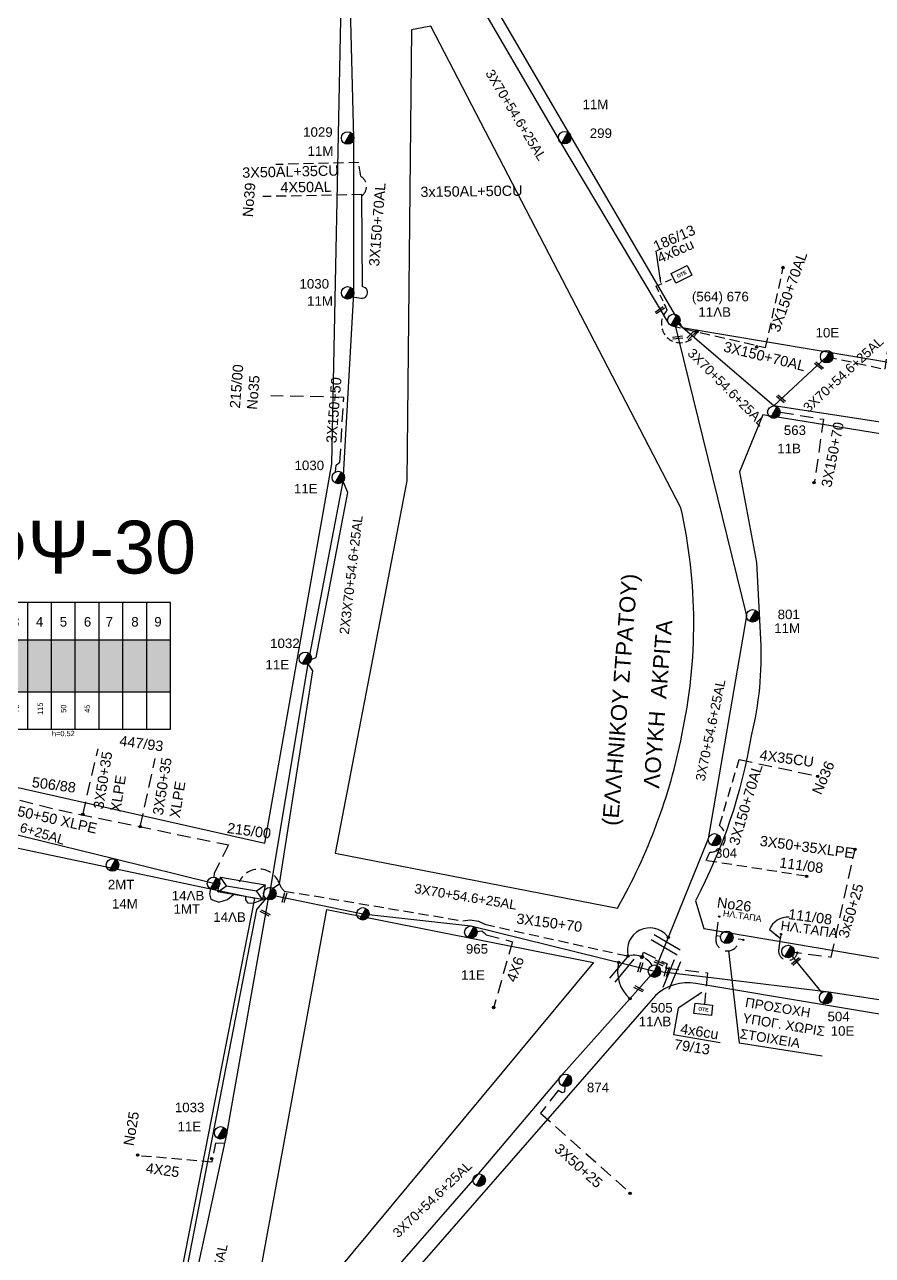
# Model space of a CAD drawing. Header units: millimetres. Extents: x 72 to 3039, y -786 to 786.
# Drawn here: x 1592.4 to 1752.7, y -246.9 to -14.2 of the extents above; entities that cross this region are included whole.
import ezdxf
from ezdxf.enums import TextEntityAlignment as Align

# ---------------------------------------------------------------- set-up
doc = ezdxf.new("R2010")
doc.units = ezdxf.units.MM
doc.linetypes.add('DASHED', pattern=[19.05, 12.7, -6.35])
for name, color, linetype in [('Pillar OTE', 7, 'Continuous'), ('Άγνωστα', 7, 'Continuous'), ('Ασφαλειοκιβώτια Χ.Τ 9 αναχωρήσεων', 7, 'Continuous'), ('Γέφυρες Εναέριου Δικτύου', 7, 'Continuous'), ('Επιγραφές - Σχήματα', 7, 'Continuous'), ('Καλώδια ΧΤ   3x150+50AL', 7, 'DASHED'), ('Καλώδια ΧΤ   3x150+50AL XLPE', 7, 'DASHED'), ('Καλώδια ΧΤ   3x150+70 XLPE', 7, 'DASHED'), ('Καλώδια ΧΤ   3x150+70AL', 7, 'DASHED'), ('Καλώδια ΧΤ   3x150AL+50CU', 7, 'DASHED'), ('Μηχανική τομή', 7, 'Continuous'), ('Στύλος ΦΜ', 7, 'Continuous'), ('Στύλος ΦΜ @ 1', 7, 'Continuous'), ('Συνδέσεις', 7, 'Continuous'), ('Συνεστραμμένα ΧΤ   3x70+54.6+25 AL', 7, 'SYN_LINE'), ('Συνεστραμμένα ΧΤ   4x120+25 AL', 7, 'SYN_LINE'), ('Τομή', 7, 'Continuous'), ('Υποσταθμός πόλεως', 7, 'Continuous'), ('Υπόβαθρο ΔΕΗ', 7, 'Continuous'), ('Υπόγεια καλώδια Παροχών ΧΤ   4x25', 7, 'DASHED'), ('Υπόγεια καλώδια Παροχών ΧΤ   4x50AL', 7, 'DASHED'), ('Υπόγεια καλώδια Παροχών ΧΤ   4x6', 7, 'DASHED')]:
    doc.layers.add(name, color=color, linetype=linetype)
doc.styles.get("Standard").update_dxf_attribs({"font": 'arial.ttf'})
doc.linetypes.add('SYN_LINE', pattern='A,0.5,-0.0001,["/\\/\\/\\/",Standard,S=0.1,R=0,X=0,Y=-0.05],-0.25', length=0.7501)
doc.dimstyles.new('ISO-25', dxfattribs={"dimtxt": 2.5, "dimasz": 2.5, "dimexe": 1.25, "dimexo": 0.625, "dimtad": 1, "dimtxsty": 'Standard', "dimcen": 2.5, "dimadec": 0, "dimazin": 0, "dimtfac": 1, "dimtmove": 0, "dimatfit": 3, "dimfxl": 1, "dimarcsym": 0})

# ---------------------------------------------------------------- blocks, each defined once
blk = doc.blocks.new('ΥΠΑΡΧΩΝ ΤΣΙΜΕΝΤΕΝΙΟΣ ΣΤΥΛΟΣ')
at = {"layer": 'Στύλος ΦΜ'}
blk.add_hatch(color=7, dxfattribs=at).paths.add_polyline_path([(-1.29, -2.28, 0.574793), (2.62, 0, 0.268822), (1.3, 2.27)])
at = {"layer": 'Στύλος ΦΜ', "color": 7}
blk.add_line((-1.29, -2.28), (1.3, 2.27), dxfattribs=at)
blk.add_circle((0, 0), 2.62, dxfattribs=at)
at = {"layer": 'Στύλος ΦΜ', "flags": 4}
for tag, p in [('ΑΡΙΘΜΟΣ', (-4.68, 8.05)), ('ΤΥΠΟΣ', (-4.91, 3.03))]:
    blk.add_attdef(tag, p, '', height=4, dxfattribs=at)
blk = doc.blocks.new('ΤΟΜΗ')
at = {"layer": 'Τομή', "ltscale": 40}
for p, q in [((-5.68, 0), (5.68, 0)), ((5.68, -2.33), (-5.68, -2.33))]:
    blk.add_line(p, q, dxfattribs=at)
blk = doc.blocks.new('ΑΣΦΑΛΕΙΟΚΙΒΩΤΙΟ ΥΠΟΣΤΑΘΜΟΥ 9A ΑΝΑΧΩΡΗΣΕΩΝ')
at = {"layer": 'Ασφαλειοκιβώτια Χ.Τ 9 αναχωρήσεων', "ltscale": 40}
for p, q in [((0, 0), (0, 23.91)), ((4.5, 0), (4.5, 23.91)), ((9, 0), (9, 23.91)), ((13.5, 0), (13.5, 23.91)), ((18, 0), (18, 23.91)), ((22.5, 0), (22.5, 23.91)), ((27, 0), (27, 23.91)), ((31.5, 0), (31.5, 23.91)), ((36, 0), (36, 23.91)), ((0, 16.87), (40.5, 16.87)), ((0, 7.04), (40.5, 7.04))]:
    blk.add_line(p, q, dxfattribs=at)
at = {"layer": 'Ασφαλειοκιβώτια Χ.Τ 9 αναχωρήσεων'}
blk.add_lwpolyline([(40.5, 0), (40.5, 23.91), (0, 23.91), (0, 0)], close=True, dxfattribs=at)
for s, p in [('1', (1.71, 19.38)), ('2', (5.99, 19.38)), ('3', (10.53, 19.38)), ('4', (15.04, 19.38)), ('5', (19.55, 19.38)), ('6', (24.11, 19.38)), ('7', (28.24, 19.38)), ('8', (33.08, 19.38)), ('9', (37.43, 19.38))]:
    blk.add_text(s, height=1.8, dxfattribs=at).set_placement(p)
at = {"layer": 'Ασφαλειοκιβώτια Χ.Τ 9 αναχωρήσεων', "ltscale": 40}
for tag, height, rotation, p in [('ΟΝΟΜΑ', 2.5, 0.6514, (19.14, 25.35)), ('ΚΕΙΜΕΝΟ 1', 1, 90, (2.42, 3.84)), ('ΚΕΙΜΕΝΟ 2', 1, 90, (6.78, 3.84)), ('ΚΕΙΜΕΝΟ 3', 1, 90, (11.38, 3.84)), ('ΚΕΙΜΕΝΟ 4', 1, 90, (15.86, 3.84)), ('ΚΕΙΜΕΝΟ 5', 1, 90, (20.28, 3.84)), ('ΚΕΙΜΕΝΟ 6', 1, 90, (24.74, 3.84)), ('ΚΕΙΜΕΝΟ 7', 1, 90, (29.28, 3.84)), ('ΚΕΙΜΕΝΟ 8', 1, 90, (33.65, 3.84)), ('ΚΕΙΜΕΝΟ 9', 1, 90, (38.21, 3.84)), ('ΣΧ', 1, 0.6514, (20.24, -0.85))]:
    blk.add_attdef(tag, text='', height=height, rotation=rotation, dxfattribs=at).set_placement(p, align=Align.MIDDLE_CENTER)
blk = doc.blocks.new('ΥΠΟΣΤΑΘΜΟΣ ΠΟΛΕΩΣ')
at = {"layer": 'Υποσταθμός πόλεως', "linetype": 'Continuous', "ltscale": 40}
blk.add_lwpolyline([(-8.57, 2.82), (8.57, 2.82), (8.57, -2.82), (-8.57, -2.82)], close=True, dxfattribs=at)
for points in [[(-5.75, 0), (-8.57, 2.82)], [(5.75, 0), (8.57, 2.82)], [(-8.57, -2.82), (-5.75, 0)], [(-5.75, 0), (5.75, 0)], [(8.57, -2.82), (5.75, 0)]]:
    blk.add_lwpolyline(points, dxfattribs=at)
at = {"layer": 'Υποσταθμός πόλεως', "linetype": 'SYN_LINE', "ltscale": 40, "flags": 1}
for tag, p in [('ΜΕΤΑΣΧΗΜΑΤΙΣΜΟΣ', (10.6, 2.39)), ('ΙΣΧΥΣ', (10.58, -0.41)), ('ΑΡΙΘΜΟΣ', (10.7, -3.13))]:
    blk.add_attdef(tag, p, '', height=1.8, dxfattribs=at)
blk = doc.blocks.new('_ΣΥΝΔΕΣΗ')
at = {"layer": 'Συνδέσεις', "linetype": 'SYN_LINE', "ltscale": 40}
blk.add_hatch(color=256, dxfattribs=at).paths.add_polyline_path([(0.5, -0.01, 1), (-0.5, -0.01, 1)])
at = {"layer": 'Συνδέσεις'}
blk.add_circle((0, -0.01), 0.5, dxfattribs=at)
blk = doc.blocks.new('ΜΗΧΑΝΙΚΗ ΤΟΜΗ')
at = {"layer": 'Μηχανική τομή', "ltscale": 40}
for p, q in [((-1.89, 0.78), (1.89, 0.78)), ((1.89, 0), (-1.89, 0))]:
    blk.add_line(p, q, dxfattribs=at)
blk = doc.blocks.new('TSONTA XT1')
at = {"ltscale": 40}
h = blk.add_hatch(color=256, dxfattribs=at)
h.dxf.hatch_style = 1
h.paths.add_polyline_path([(595.96, 2487.66), (597.07, 2488.77), (595.96, 2489.87), (594.85, 2488.77)])
blk.add_lwpolyline([(594.85, 2488.77), (595.96, 2489.87), (597.07, 2488.77), (595.96, 2487.66)], close=True, dxfattribs=at)
blk = doc.blocks.new('PILLAR ΟΤΕ')
at = {"layer": 'Pillar OTE', "ltscale": 40}
blk.add_lwpolyline([(-3.31, 2.02), (3.39, 2.02), (3.39, -1.99), (-3.31, -1.99)], close=True, dxfattribs=at)
at = {"layer": 'Pillar OTE', "insert": (-1.81, 0.71), "char_height": 1.3575, "width": 109.961, "attachment_point": 1}
blk.add_mtext('{\\fArial|b1|i0|c161|p34;OTE}', dxfattribs=at)

msp = doc.modelspace()

# ---------------------------------------------------------------- hatches: boundary and pattern name
at = {"layer": 'Ασφαλειοκιβώτια Χ.Τ 9 αναχωρήσεων'}
for color, points in [(2, [(1592.95, -130.53), (1588.45, -130.53), (1588.45, -140.36), (1592.95, -140.36)]), (1, [(1597.45, -130.53), (1592.95, -130.53), (1592.95, -140.36), (1597.45, -140.36)]), (27, [(1597.45, -140.36), (1601.95, -140.36), (1601.95, -130.53), (1597.45, -130.53)]), (5, [(1606.45, -130.53), (1601.95, -130.53), (1601.95, -140.36), (1606.45, -140.36)]), (173, [(1606.45, -140.36), (1610.95, -140.36), (1610.95, -130.53), (1606.45, -130.53)]), (85, [(1610.95, -140.36), (1615.45, -140.36), (1615.45, -130.53), (1610.95, -130.53)]), (173, [(1619.95, -130.53), (1615.45, -130.53), (1615.45, -140.36), (1619.95, -140.36)])]:
    msp.add_hatch(color=color, dxfattribs=at).paths.add_polyline_path(points)

# ---------------------------------------------------------------- linework, layer by layer
at = {"color": 27, "linetype": 'SYN_LINE', "ltscale": 13}
msp.add_lwpolyline([(1736.73, -189.47), (1743.1, -197.27)], dxfattribs=at)
at = {"layer": 'Άγνωστα', "color": 5, "linetype": 'DASHED', "ltscale": 0.2}
for points in [[(1603.34, -163.62), (1606.25, -151.14)], [(1614.23, -165.87), (1617.07, -152.97)], [(1694.53, -215), (1694.45, -215.99), (1694, -216.21), (1693.25, -215.76), (1689.94, -220), (1706.87, -235.15)]]:
    msp.add_lwpolyline(points, dxfattribs=at)
at = {"layer": 'Άγνωστα', "color": 30, "linetype": 'DASHED', "ltscale": 0.2}
msp.add_lwpolyline([(1727.48, -153.16), (1742.35, -156.31)], dxfattribs=at)
at = {"layer": 'Άγνωστα', "color": 27, "linetype": 'DASHED', "ltscale": 0.2}
msp.add_lwpolyline([(1736.73, -189.47), (1736.73, -189.47), (1744.9, -190.51), (1749.4, -170.11)], dxfattribs=at)
at = {"layer": 'Άγνωστα', "color": 1, "ltscale": 20}
msp.add_lwpolyline([(1627.51, -177.6), (1627.31, -178.55), (1627.58, -179.56), (1629.09, -180.1), (1630.72, -179.6), (1631.88, -178.69)], dxfattribs=at)
at = {"layer": 'Άγνωστα', "color": 2, "ltscale": 20}
msp.add_lwpolyline([(1638, -179.44), (1635.51, -180.38), (1634.62, -180.32), (1634.19, -179.68), (1634.19, -179.1), (1634.19, -179.1)], dxfattribs=at)
at = {"layer": 'Άγνωστα', "ltscale": 20}
msp.add_lwpolyline([(1725.45, -189.34), (1727.5, -206.73), (1743.17, -209.21)], dxfattribs=at)
at = {"layer": 'Γέφυρες Εναέριου Δικτύου'}
msp.add_arc((1710.58, -189.25), 4.25, 38.385, 194.5454, dxfattribs=at)
at = {"layer": 'Γέφυρες Εναέριου Δικτύου', "ltscale": 20}
msp.add_arc((1711.46, -193.18), 6.97, 166.1544, 228.2574, dxfattribs=at)
at = {"layer": 'Επιγραφές - Σχήματα', "ltscale": 40}
msp.add_lwpolyline([(1715.93, -200.2), (1715.08, -205.16), (1723.87, -206.67)], dxfattribs=at)
msp.add_arc((1736.57, -186.49), 3.52, 83.6808, 161.734, dxfattribs=at)
at = {"layer": 'Καλώδια ΧΤ   3x150+50AL', "color": 27, "ltscale": 0.2}
msp.add_lwpolyline([(1651.17, -98.78), (1651.25, -97.49), (1652, -96.93), (1652.71, -84.68), (1638.91, -84.39)], dxfattribs=at)
at = {"layer": 'Καλώδια ΧΤ   3x150+50AL XLPE', "color": 5, "ltscale": 0.2}
msp.add_lwpolyline([(1539.08, -149.1), (1541.43, -147.64), (1543.41, -148.84), (1598.84, -162.7), (1630.91, -169.31), (1628.2, -174.66), (1628.16, -175.4)], dxfattribs=at)
at = {"layer": 'Καλώδια ΧΤ   3x150+70 XLPE', "color": 30, "ltscale": 0.2}
msp.add_lwpolyline([(1735.23, -87.48), (1743.45, -88.83), (1741.64, -101.03)], dxfattribs=at)
at = {"layer": 'Καλώδια ΧΤ   3x150+70 XLPE', "color": 30, "ltscale": 0.15}
for points in [[(1641.47, -178.02, -0.134978), (1640.58, -176.69, 0.680199), (1632.95, -176.28)], [(1711.03, -192.09, 0.334673), (1706.47, -190.32)]]:
    msp.add_lwpolyline(points, format="xyb", dxfattribs=at)
msp.add_lwpolyline([(1641.47, -178.02), (1675.2, -183.66), (1676.63, -183.48), (1678.18, -183.7), (1679.38, -184.31), (1706.47, -190.32)], dxfattribs=at)
at = {"layer": 'Καλώδια ΧΤ   3x150+70AL', "color": 30, "ltscale": 0.15}
msp.add_lwpolyline([(1714.54, -71.12), (1732.49, -75.27), (1735.89, -59.88)], dxfattribs=at)
msp.add_lwpolyline([(1740.23, -175.23), (1721.24, -172.26), (1721.93, -170.66, 0.737913), (1723.76, -165.66), (1727.48, -153.16)], format="xyb", dxfattribs=at)
at = {"layer": 'Καλώδια ΧΤ   3x150AL+50CU', "color": 173, "ltscale": 0.15}
msp.add_lwpolyline([(1656.12, -46.58, 0.531804), (1655.92, -42.89), (1655.55, -40.29), (1639.87, -40.66)], format="xyb", dxfattribs=at)
at = {"layer": 'Καλώδια ΧΤ   3x150AL+50CU', "color": 30, "ltscale": 0.15}
msp.add_lwpolyline([(1744.04, -76.99), (1755.08, -79.37), (1757.53, -62.58)], dxfattribs=at)
at = {"layer": 'Συνεστραμμένα ΧΤ   3x70+54.6+25 AL', "color": 6, "ltscale": 20}
msp.add_lwpolyline([(1687.93, 22.44, 0.979723), (1683.43, 20.59), (1670.22, 3.8), (1693.48, -36.18), (1714.11, -70.7)], format="xyb", dxfattribs=at)
at = {"layer": 'Συνεστραμμένα ΧΤ   3x70+54.6+25 AL', "color": 173, "ltscale": 20}
for points in [[(1646.58, -134.25), (1647.47, -133.87), (1653.48, -102.7), (1652.58, -100.6), (1654.63, -65), (1654.63, -35.64), (1653.83, -6.06)], [(1639.32, -177.5), (1640.58, -176.69), (1646.89, -136.41), (1645.96, -135.07)]]:
    msp.add_lwpolyline(points, dxfattribs=at)
at = {"layer": 'Συνεστραμμένα ΧΤ   3x70+54.6+25 AL', "color": 173, "ltscale": 15}
msp.add_lwpolyline([(1654.36, -65.68), (1655.99, -65.93, 1.033806), (1656.25, -63.78), (1656.12, -46.35)], format="xyb", dxfattribs=at)
at = {"layer": 'Συνεστραμμένα ΧΤ   3x70+54.6+25 AL', "color": 30, "ltscale": 20}
for points in [[(1715.12, -70.09), (1728.85, -126), (1721.65, -168.13), (1711.47, -193.18)], [(1734.05, -86.3), (1715.12, -70.09)], [(1763.21, -90.74), (1734.05, -86.3)]]:
    msp.add_lwpolyline(points, dxfattribs=at)
at = {"layer": 'Συνεστραμμένα ΧΤ   3x70+54.6+25 AL', "color": 30, "ltscale": 15}
msp.add_lwpolyline([(1734.05, -86.3), (1744.04, -76.99)], dxfattribs=at)
at = {"layer": 'Συνεστραμμένα ΧΤ   3x70+54.6+25 AL', "color": 27, "ltscale": 20}
for points in [[(1638.73, -178.52), (1645.96, -135.07), (1652.58, -100.6)], [(1722.68, -194.53), (1711.46, -193.18)], [(1895.12, -224.01), (1868.86, -218.1), (1852.02, -215.99), (1836.46, -212.81), (1818.05, -209.04), (1803.84, -206.52), (1774.1, -201.68), (1744.43, -197.16), (1722.68, -194.53)]]:
    msp.add_lwpolyline(points, dxfattribs=at)
at = {"layer": 'Συνεστραμμένα ΧΤ   3x70+54.6+25 AL', "color": 1, "ltscale": 20}
msp.add_lwpolyline([(1628.09, -176.58), (1609.26, -171.94), (1576.28, -163.89), (1538.02, -149.62), (1533.56, -179.88), (1531.69, -191.52)], dxfattribs=at)
at = {"layer": 'Συνεστραμμένα ΧΤ   3x70+54.6+25 AL', "color": 85, "ltscale": 20}
msp.add_lwpolyline([(1613.36, -304.76), (1615.24, -297.06), (1621.16, -267.61), (1630.58, -223.99), (1638.61, -178.67)], dxfattribs=at)
at = {"layer": 'Συνεστραμμένα ΧΤ   3x70+54.6+25 AL', "color": 5, "ltscale": 20}
for points in [[(1638.61, -178.67), (1656.33, -182.34), (1676.75, -184.62), (1711.47, -193.18)], [(1711.47, -193.18), (1693.73, -213.05), (1677.14, -232.68), (1649.81, -263.93), (1637.88, -289.78)]]:
    msp.add_lwpolyline(points, dxfattribs=at)
at = {"layer": 'Συνεστραμμένα ΧΤ   4x120+25 AL', "color": 2, "ltscale": 20}
msp.add_lwpolyline([(1637.98, -179.42), (1636.23, -181.49), (1612.14, -305.39)], dxfattribs=at)
at = {"layer": 'Υπόβαθρο ΔΕΗ'}
for points in [[(1637.78, -168.95), (1650.47, -97.24), (1652.31, -6.95), (1632.58, 95.42, 0.360104), (1610.95, 113.24), (1547.46, 123.31, 0.530419), (1540.24, 115.61), (1563.51, 5.27), (1543.39, -142.21, 0.353787), (1547.22, -148.55), (1637.78, -168.95)], [(1779.34, -4.96), (1675.04, 11.26, 0.62115), (1671.43, 6.12), (1716.71, -71.48), (1890.1, -100.61), (1891.35, -98.22), (1779.34, -4.96)], [(1651.11, -170.87), (1704.46, -181.25, 0.081197), (1716.64, -148.58, 0.10863), (1716.48, -105.56), (1669.19, -14.5), (1665.5, -15.17), (1664.61, -100.45), (1651.11, -170.87)], [(1913.37, -117.29), (1731.97, -88), (1727.54, -98.77), (1730.77, -115.88), (1731.51, -130.43, -0.0729), (1729.77, -148.67, -0.080027), (1719.22, -179.85), (1720.78, -185.12), (1895.15, -214.63), (1913.37, -117.29)], [(1612.17, -300.32), (1635.88, -179.42), (1553.28, -161.97, 0.446838), (1539.54, -169.22), (1518.14, -300.19)], [(1634.99, -260.68), (1649.49, -181.49), (1699.94, -191.55), (1640.51, -263.1, -0.752572), (1634.99, -260.68, -10.640884)], [(1877.26, -299.31), (1892.44, -224.42), (1719.27, -195.5, 0.230161), (1711.67, -197.75), (1650.58, -267.71, 0.470476), (1652.36, -278.63), (1760.66, -299.66)]]:
    msp.add_lwpolyline(points, format="xyb", dxfattribs=at)
for points in [[(1913.39, -91.84), (1910.67, -87.13), (1901.72, -78.39), (1890.07, -61.02), (1871.96, -46.98), (1848.42, -26.03), (1819.68, 5.53), (1810.61, 13.68), (1802.29, 30.22), (1769.72, 65.89), (1761.47, 76.97), (1756.27, 88.1), (1746.69, 99.13), (1739.6, 112.79), (1714.41, 144), (1681.91, 181.48), (1642.93, 212.01), (1639.44, 221.59), (1626.4, 231.1), (1605.9, 244.83), (1595.89, 264.84), (1588.6, 285.36), (1584.02, 299.5), (1569.42, 311.36), (1557.84, 337.31), (1550.14, 350.46), (1546.77, 375.41)], [(1919.55, -81.8), (1917, -79.66), (1915.11, -70.97), (1906.19, -67.42), (1890, -46.9), (1866.66, -27.71), (1848.08, -9.69), (1840.66, 3.49), (1828.74, 10.75), (1824.18, 17.97), (1819.27, 34.38), (1809.32, 44.49), (1810.59, 42.11), (1807.71, 40.95), (1803.83, 42.44), (1793.86, 55.73), (1776.39, 74.37), (1769.57, 87.77), (1755.2, 103.48), (1749.49, 114.83), (1748.49, 115.31), (1747.46, 114.35), (1744.52, 115.99), (1732.2, 137.7), (1731.62, 137.68), (1731.13, 136.13), (1720.56, 147.22), (1716.84, 152.55), (1713.49, 160.39), (1705.21, 170.66), (1697.69, 179.47), (1672.22, 204.18), (1662.12, 208.28), (1638.84, 233.9), (1628.31, 253.61), (1618.8, 257.87), (1610.3, 266.09), (1607.03, 282.53), (1603.46, 297.89), (1594.15, 309.71), (1586.24, 325.43), (1572.1, 341.31), (1562.61, 357.02), (1557.58, 373.62)]]:
    msp.add_spline(points, degree=3, dxfattribs=at)
at = {"layer": 'Υπόγεια καλώδια Παροχών ΧΤ   4x25', "ltscale": 0.15}
msp.add_lwpolyline([(1630.2, -225.76), (1628.48, -225.71), (1627.76, -229.26), (1613.61, -228.06)], dxfattribs=at)
at = {"layer": 'Υπόγεια καλώδια Παροχών ΧΤ   4x50AL', "color": 173, "ltscale": 0.15}
msp.add_lwpolyline([(1656.12, -46.35), (1637.43, -46.72)], dxfattribs=at)
at = {"layer": 'Υπόγεια καλώδια Παροχών ΧΤ   4x6', "color": 30, "linetype": 'DASHED', "ltscale": 0.1}
msp.add_lwpolyline([(1719.39, -72.61, -1.15043), (1713.88, -68.22), (1711.8, -63.68), (1714.98, -62.19)], format="xyb", dxfattribs=at)
at = {"layer": 'Υπόγεια καλώδια Παροχών ΧΤ   4x6', "ltscale": 0.2}
for points in [[(1723.17, -186.42), (1723.68, -182.99)], [(1723.17, -186.42), (1723.99, -186.57)], [(1727.44, -187.09), (1728.21, -187.18)], [(1735.05, -188.69), (1735.43, -186.29)]]:
    msp.add_lwpolyline(points, dxfattribs=at)
at = {"layer": 'Υπόγεια καλώδια Παροχών ΧΤ   4x6', "color": 5, "ltscale": 0.2}
msp.add_lwpolyline([(1677.92, -185.67), (1678.8, -185.55), (1679.24, -185.95), (1679.67, -186.29), (1684.6, -187.6), (1681.02, -200.18)], dxfattribs=at)
at = {"layer": 'Υπόγεια καλώδια Παροχών ΧΤ   4x6', "color": 30, "ltscale": 0.2}
msp.add_lwpolyline([(1709.22, -190.16), (1709.42, -189.59), (1713.85, -191.81), (1713.55, -192.58), (1721.5, -193.5), (1720.92, -199.43)], dxfattribs=at)
at = {"layer": 'Υπόγεια καλώδια Παροχών ΧΤ   4x6', "ltscale": 0.2}
for centre, radius, start, end in [((1725.24, -187.15), 2.2, 160.5903, 1.6141), ((1736.74, -189.34), 1.8, 158.9794, 344.9174)]:
    msp.add_arc(centre, radius, start, end, dxfattribs=at)

# ---------------------------------------------------------------- block references
at = {"layer": 'Pillar OTE'}
for p, xscale, yscale, zscale, rotation in [((1716.57, -61.44), 0.5, 0.5, 0.5, 26.65218650572358), ((1720.66, -200.4), 0.4999999999999999, 0.4999999999999999, 0.4999999999999999, 353.3254847950456)]:
    msp.add_blockref('PILLAR ΟΤΕ', p, dxfattribs=dict(at, xscale=xscale, yscale=yscale, zscale=zscale, rotation=rotation))
at = {"layer": 'Ασφαλειοκιβώτια Χ.Τ 9 αναχωρήσεων'}
ref = msp.add_blockref('ΑΣΦΑΛΕΙΟΚΙΒΩΤΙΟ ΥΠΟΣΤΑΘΜΟΥ 9A ΑΝΑΧΩΡΗΣΕΩΝ', (1579.45, -147.4), dxfattribs=at)
ref.add_attrib('ΚΕΙΜΕΝΟ 6', '45', dxfattribs={"ltscale": 40, "height": 1, "rotation": 90}).set_placement((1604.19, -143.55), align=Align.MIDDLE_CENTER)
ref.add_attrib('ΚΕΙΜΕΝΟ 5', '50', dxfattribs={"ltscale": 40, "height": 1, "rotation": 90}).set_placement((1599.73, -143.55), align=Align.MIDDLE_CENTER)
ref.add_attrib('ΚΕΙΜΕΝΟ 4', '115', dxfattribs={"ltscale": 40, "height": 1, "rotation": 90}).set_placement((1595.31, -143.55), align=Align.MIDDLE_CENTER)
ref.add_attrib('ΚΕΙΜΕΝΟ 3', '70', dxfattribs={"ltscale": 40, "height": 1, "rotation": 90}).set_placement((1590.82, -143.55), align=Align.MIDDLE_CENTER)
ref.add_attrib('ΚΕΙΜΕΝΟ 1', '312', dxfattribs={"ltscale": 40, "height": 1, "rotation": 90}).set_placement((1581.87, -143.55), align=Align.MIDDLE_CENTER)
ref.add_attrib('ΚΕΙΜΕΝΟ 2', '75', dxfattribs={"ltscale": 40, "height": 1, "rotation": 90}).set_placement((1586.22, -143.55), align=Align.MIDDLE_CENTER)
ref.add_attrib('ΣΧ', 'h=0.52', dxfattribs={"ltscale": 40, "height": 1, "rotation": 0.6514}).set_placement((1599.69, -148.25), align=Align.MIDDLE_CENTER)
at = {"layer": 'Μηχανική τομή'}
for p, xscale, yscale, zscale, rotation in [((1712.35, -68.04), 0.4999999999999735, 0.4999999999999735, 0.4999999999999735, 214.2983412460336), ((1715.84, -73.18), 0.500000000000002, 0.500000000000002, 0.500000000000002, 186.3936616430258), ((1718.26, -72.84), 0.5000000000000133, 0.5000000000000133, 0.5000000000000133, 224.9966509853473), ((1742.7, -78.55), 0.5000000000000011, 0.5000000000000011, 0.5000000000000011, 141.4115897481152), ((1735.52, -84.8), 0.5000000000000899, 0.5000000000000899, 0.5000000000000899, 141.4115897481233), ((1641.31, -179.21), 0.4999999999999117, 0.4999999999999117, 0.4999999999999117, 253.1564043400596), ((1637.75, -182.35), 0.4999999999999381, 0.4999999999999381, 0.4999999999999381, 332.3655258041669), ((1738.09, -191.17), 0.4999999999999265, 0.4999999999999265, 0.4999999999999265, 219.7845185291613), ((1708.62, -192.39), 0.4999999999999117, 0.4999999999999117, 0.4999999999999117, 253.1564043400596), ((1712.44, -191.45), 0.4999999999998423, 0.4999999999998423, 0.4999999999998423, 153.6284465539922), ((1713.59, -193.21), 0.4999999999999117, 0.4999999999999117, 0.4999999999999117, 253.1564043400596), ((1708.57, -196.33), 0.4999999999998423, 0.4999999999998423, 0.4999999999998423, 153.6284465539922)]:
    msp.add_blockref('ΜΗΧΑΝΙΚΗ ΤΟΜΗ', p, dxfattribs=dict(at, xscale=xscale, yscale=yscale, zscale=zscale, rotation=rotation))
at = {"layer": 'Στύλος ΦΜ @ 1', "ltscale": 40}
ref = msp.add_blockref('ΥΠΑΡΧΩΝ ΤΣΙΜΕΝΤΕΝΙΟΣ ΣΤΥΛΟΣ', (1694.5, -35.59), dxfattribs=dict(at, xscale=0.4499999999998181, yscale=0.4499999999998181, zscale=0.4499999999998181))
ref.add_attrib('ΤΥΠΟΣ', '11Μ', (1697.86, -30.2), dxfattribs={"layer": 'Στύλος ΦΜ', "height": 1.8, "flags": 4})
ref.add_attrib('ΑΡΙΘΜΟΣ', '299', (1699.23, -35.64), dxfattribs={"layer": 'Στύλος ΦΜ', "height": 1.8, "flags": 4})
ref = msp.add_blockref('ΥΠΑΡΧΩΝ ΤΣΙΜΕΝΤΕΝΙΟΣ ΣΤΥΛΟΣ', (1653.45, -35.64), dxfattribs=dict(at, xscale=0.4499999999998181, yscale=0.4499999999998181, zscale=0.4499999999998181))
ref.add_attrib('ΤΥΠΟΣ', '11Μ', (1645.86, -39.02), dxfattribs={"layer": 'Στύλος ΦΜ', "height": 1.8, "flags": 4})
ref.add_attrib('ΑΡΙΘΜΟΣ', '1029', (1645.03, -35.42), dxfattribs={"layer": 'Στύλος ΦΜ', "height": 1.8, "flags": 4})
ref = msp.add_blockref('ΥΠΑΡΧΩΝ ΤΣΙΜΕΝΤΕΝΙΟΣ ΣΤΥΛΟΣ', (1653.45, -64.93), dxfattribs=dict(at, xscale=0.4499999999998181, yscale=0.4499999999998181, zscale=0.4499999999998181))
ref.add_attrib('ΤΥΠΟΣ', '11Μ', (1645.79, -67.37), dxfattribs={"layer": 'Στύλος ΦΜ', "height": 1.8, "flags": 4})
ref.add_attrib('ΑΡΙΘΜΟΣ', '1030', (1644.34, -64.12), dxfattribs={"layer": 'Στύλος ΦΜ', "height": 1.8, "flags": 4})
ref = msp.add_blockref('ΥΠΑΡΧΩΝ ΤΣΙΜΕΝΤΕΝΙΟΣ ΣΤΥΛΟΣ', (1715.12, -70.09), dxfattribs=dict(at, xscale=0.4499999999998181, yscale=0.4499999999998181, zscale=0.4499999999998181))
ref.add_attrib('ΤΥΠΟΣ', '11ΛΒ', (1719.78, -69.45), dxfattribs={"layer": 'Στύλος ΦΜ', "height": 1.8, "flags": 4})
ref.add_attrib('ΑΡΙΘΜΟΣ', '(564) 676', (1718.55, -66.53), dxfattribs={"layer": 'Στύλος ΦΜ', "height": 1.8, "flags": 4})
ref = msp.add_blockref('ΥΠΑΡΧΩΝ ΤΣΙΜΕΝΤΕΝΙΟΣ ΣΤΥΛΟΣ', (1744.04, -76.99), dxfattribs=dict(at, xscale=0.4499999999998181, yscale=0.4499999999998181, zscale=0.4499999999998181))
ref.add_attrib('ΤΥΠΟΣ', '10Ε', (1741.93, -73.36), dxfattribs={"layer": 'Στύλος ΦΜ', "height": 1.8, "flags": 4})
ref = msp.add_blockref('ΥΠΑΡΧΩΝ ΤΣΙΜΕΝΤΕΝΙΟΣ ΣΤΥΛΟΣ', (1734.05, -87.48), dxfattribs=dict(at, xscale=0.4499999999998181, yscale=0.4499999999998181, zscale=0.4499999999998181))
ref.add_attrib('ΤΥΠΟΣ', '11Β', (1734.69, -95.25), dxfattribs={"layer": 'Στύλος ΦΜ', "height": 1.8, "flags": 4})
ref.add_attrib('ΑΡΙΘΜΟΣ', '563', (1735.93, -91.8), dxfattribs={"layer": 'Στύλος ΦΜ', "height": 1.8, "flags": 4})
ref = msp.add_blockref('ΥΠΑΡΧΩΝ ΤΣΙΜΕΝΤΕΝΙΟΣ ΣΤΥΛΟΣ', (1651.68, -99.84), dxfattribs=dict(at, xscale=0.4499999999998181, yscale=0.4499999999998181, zscale=0.4499999999998181))
ref.add_attrib('ΤΥΠΟΣ', '11Ε', (1643.29, -102.86), dxfattribs={"layer": 'Στύλος ΦΜ', "height": 1.8, "flags": 4})
ref.add_attrib('ΑΡΙΘΜΟΣ', '1030', (1643.4, -98.44), dxfattribs={"layer": 'Στύλος ΦΜ', "height": 1.8, "flags": 4})
ref = msp.add_blockref('ΥΠΑΡΧΩΝ ΤΣΙΜΕΝΤΕΝΙΟΣ ΣΤΥΛΟΣ', (1730.03, -126), dxfattribs=dict(at, xscale=0.4499999999998181, yscale=0.4499999999998181, zscale=0.4499999999998181))
ref.add_attrib('ΤΥΠΟΣ', '11Μ', (1734.11, -129.22), dxfattribs={"layer": 'Στύλος ΦΜ', "height": 1.8, "flags": 4})
ref.add_attrib('ΑΡΙΘΜΟΣ', '801', (1734.76, -126.62), dxfattribs={"layer": 'Στύλος ΦΜ', "height": 1.8, "flags": 4})
ref = msp.add_blockref('ΥΠΑΡΧΩΝ ΤΣΙΜΕΝΤΕΝΙΟΣ ΣΤΥΛΟΣ', (1645.43, -134.02), dxfattribs=dict(at, xscale=0.4499999999998181, yscale=0.4499999999998181, zscale=0.4499999999998181))
ref.add_attrib('ΤΥΠΟΣ', '11Ε', (1637.91, -136.13), dxfattribs={"layer": 'Στύλος ΦΜ', "height": 1.8, "flags": 4})
ref.add_attrib('ΑΡΙΘΜΟΣ', '1032', (1638.79, -132.09), dxfattribs={"layer": 'Στύλος ΦΜ', "height": 1.8, "flags": 4})
ref = msp.add_blockref('ΥΠΑΡΧΩΝ ΤΣΙΜΕΝΤΕΝΙΟΣ ΣΤΥΛΟΣ', (1722.82, -168.33), dxfattribs=dict(at, xscale=0.4499999999998181, yscale=0.4499999999998181, zscale=0.4499999999998181))
ref.add_attrib('ΑΡΙΘΜΟΣ', '304', (1722.91, -171.74), dxfattribs={"layer": 'Στύλος ΦΜ', "height": 1.8, "flags": 4})
ref = msp.add_blockref('ΥΠΑΡΧΩΝ ΤΣΙΜΕΝΤΕΝΙΟΣ ΣΤΥΛΟΣ', (1608.98, -173.09), dxfattribs=dict(at, xscale=0.4499999999998181, yscale=0.4499999999998181, zscale=0.4499999999998181))
ref.add_attrib('ΤΥΠΟΣ', '14Μ', (1608.87, -181.33), dxfattribs={"layer": 'Στύλος ΦΜ', "height": 1.8, "flags": 4})
ref.add_attrib('ΑΡΙΘΜΟΣ', '2ΜΤ', (1608.1, -177.7), dxfattribs={"layer": 'Στύλος ΦΜ', "height": 1.8, "flags": 4})
ref = msp.add_blockref('ΥΠΑΡΧΩΝ ΤΣΙΜΕΝΤΕΝΙΟΣ ΣΤΥΛΟΣ', (1628.09, -176.58), dxfattribs=dict(at, xscale=0.4499999999998181, yscale=0.4499999999998181, zscale=0.4499999999998181))
ref.add_attrib('ΤΥΠΟΣ', '14ΛΒ', (1620.19, -179.79), dxfattribs={"layer": 'Στύλος ΦΜ', "height": 1.8, "flags": 4})
ref.add_attrib('ΑΡΙΘΜΟΣ', '1ΜΤ', (1620.52, -182.33), dxfattribs={"layer": 'Στύλος ΦΜ', "height": 1.8, "flags": 4})
ref = msp.add_blockref('ΥΠΑΡΧΩΝ ΤΣΙΜΕΝΤΕΝΙΟΣ ΣΤΥΛΟΣ', (1638.73, -178.52), dxfattribs=dict(at, xscale=0.4499999999998181, yscale=0.4499999999998181, zscale=0.4499999999998181))
ref.add_attrib('ΤΥΠΟΣ', '14ΛΒ', (1628.04, -183.85), dxfattribs={"layer": 'Στύλος ΦΜ', "height": 1.8, "flags": 4})
at = {"layer": 'Στύλος ΦΜ @ 1', "ltscale": 40, "xscale": 0.4499999999998181, "yscale": 0.4499999999998181, "zscale": 0.4499999999998181}
for p in [(1656.33, -182.34), (1725.15, -186.78), (1736.73, -189.47), (1678.32, -232.68)]:
    msp.add_blockref('ΥΠΑΡΧΩΝ ΤΣΙΜΕΝΤΕΝΙΟΣ ΣΤΥΛΟΣ', p, dxfattribs=at)
at = {"layer": 'Στύλος ΦΜ @ 1', "ltscale": 40}
ref = msp.add_blockref('ΥΠΑΡΧΩΝ ΤΣΙΜΕΝΤΕΝΙΟΣ ΣΤΥΛΟΣ', (1676.75, -185.8), dxfattribs=dict(at, xscale=0.4499999999998181, yscale=0.4499999999998181, zscale=0.4499999999998181))
ref.add_attrib('ΤΥΠΟΣ', '11Ε', (1674.9, -194.8), dxfattribs={"layer": 'Στύλος ΦΜ', "height": 1.8, "flags": 4})
ref.add_attrib('ΑΡΙΘΜΟΣ', '965', (1675.81, -189.87), dxfattribs={"layer": 'Στύλος ΦΜ', "height": 1.8, "flags": 4})
ref = msp.add_blockref('ΥΠΑΡΧΩΝ ΤΣΙΜΕΝΤΕΝΙΟΣ ΣΤΥΛΟΣ', (1711.46, -193.18), dxfattribs=dict(at, xscale=0.4499999999998181, yscale=0.4499999999998181, zscale=0.4499999999998181))
ref.add_attrib('ΤΥΠΟΣ', '11ΛΒ', (1708.49, -203.59), dxfattribs={"layer": 'Στύλος ΦΜ', "height": 1.8, "flags": 4})
ref.add_attrib('ΑΡΙΘΜΟΣ', '505', (1710.72, -201), dxfattribs={"layer": 'Στύλος ΦΜ', "height": 1.8, "flags": 4})
ref = msp.add_blockref('ΥΠΑΡΧΩΝ ΤΣΙΜΕΝΤΕΝΙΟΣ ΣΤΥΛΟΣ', (1743.84, -198.18), dxfattribs=dict(at, xscale=0.4499999999998181, yscale=0.4499999999998181, zscale=0.4499999999998181))
ref.add_attrib('ΤΥΠΟΣ', '10Ε', (1744.79, -205.38), dxfattribs={"layer": 'Στύλος ΦΜ', "height": 1.8, "flags": 4})
ref.add_attrib('ΑΡΙΘΜΟΣ', '504', (1744.19, -202.65), dxfattribs={"layer": 'Στύλος ΦΜ', "height": 1.8, "flags": 4})
ref = msp.add_blockref('ΥΠΑΡΧΩΝ ΤΣΙΜΕΝΤΕΝΙΟΣ ΣΤΥΛΟΣ', (1694.61, -213.83), dxfattribs=dict(at, xscale=0.4499999999998181, yscale=0.4499999999998181, zscale=0.4499999999998181))
ref.add_attrib('ΑΡΙΘΜΟΣ', '874', (1698.69, -216.07), dxfattribs={"layer": 'Στύλος ΦΜ', "height": 1.8, "flags": 4})
ref = msp.add_blockref('ΥΠΑΡΧΩΝ ΤΣΙΜΕΝΤΕΝΙΟΣ ΣΤΥΛΟΣ', (1629.43, -223.75), dxfattribs=dict(at, xscale=0.4499999999998181, yscale=0.4499999999998181, zscale=0.4499999999998181))
ref.add_attrib('ΤΥΠΟΣ', '11Ε', (1621.28, -223.45), dxfattribs={"layer": 'Στύλος ΦΜ', "height": 1.8, "flags": 4})
ref.add_attrib('ΑΡΙΘΜΟΣ', '1033', (1620.77, -219.84), dxfattribs={"layer": 'Στύλος ΦΜ', "height": 1.8, "flags": 4})
at = {"layer": 'Συνδέσεις'}
for p, xscale, yscale, zscale in [((1735.75, -60.13), 0.4499999999998181, 0.4499999999998181, 0.4499999999998181), ((1730.8, -75.13), 0.4499999999998181, 0.4499999999998181, 0.4499999999998181), ((1741.61, -100.81), 0.4499999999998181, 0.4499999999998181, 0.4499999999998181), ((1742.35, -156.31), 0.4499999999998181, 0.4499999999998181, 0.4499999999998181), ((1603.37, -163.51), 0.4499999999998181, 0.4499999999998181, 0.4499999999998181), ((1614.23, -165.87), 0.4499999999998181, 0.4499999999998181, 0.4499999999998181), ((1749.4, -170.11), 0.4499999999998181, 0.4499999999998181, 0.4499999999998181), ((1740.23, -175.22), 0.4499999999998181, 0.4499999999998181, 0.4499999999998181), ((1723.73, -182.85), 0.25, 0.25, 0.25), ((1735.42, -186.15), 0.25, 0.25, 0.25), ((1714.07, -186.77), 0.4499999999998181, 0.4499999999998181, 0.4499999999998181), ((1728.29, -187.25), 0.25, 0.25, 0.25), ((1706.47, -190.32), 0.4499999999998181, 0.4499999999998181, 0.4499999999998181), ((1738.47, -189.67), 0.25, 0.25, 0.25), ((1704.7, -191.51), 0.4499999999998181, 0.4499999999998181, 0.4499999999998181), ((1681.06, -200.04), 0.4499999999998181, 0.4499999999998181, 0.4499999999998181), ((1706.83, -198.38), 0.4499999999998181, 0.4499999999998181, 0.4499999999998181), ((1613.74, -227.94), 0.4499999999998181, 0.4499999999998181, 0.4499999999998181), ((1627.72, -228.62), 0.4499999999998181, 0.4499999999998181, 0.4499999999998181), ((1706.87, -235.15), 0.4499999999998181, 0.4499999999998181, 0.4499999999998181)]:
    msp.add_blockref('_ΣΥΝΔΕΣΗ', p, dxfattribs=dict(at, xscale=xscale, yscale=yscale, zscale=zscale))
for p, xscale, yscale, zscale, rotation in [((2478.19, -370.34), 0.3185467789656341, 0.3185467789656341, 0.3185467789656341, 82.01861137179313), ((1275.01, -923.91), 0.3330207607256015, 0.3330207607256015, 0.3330207607256015, 342.8452088995222)]:
    msp.add_blockref('TSONTA XT1', p, dxfattribs=dict(at, xscale=xscale, yscale=yscale, zscale=zscale, rotation=rotation))
at = {"layer": 'Τομή'}
for p, xscale, yscale, zscale, rotation in [((1713.29, -188.69), 0.4999999999997947, 0.4999999999997947, 0.4999999999997947, 149.7185995101127), ((1705.77, -193.07), 0.4999999999997853, 0.4999999999997853, 0.4999999999997853, 230.1116611085781), ((1715.27, -194.05), 0.4999999999997853, 0.4999999999997853, 0.4999999999997853, 247.4163340545075)]:
    msp.add_blockref('ΤΟΜΗ', p, dxfattribs=dict(at, xscale=xscale, yscale=yscale, zscale=zscale, rotation=rotation))
at = {"layer": 'Υποσταθμός πόλεως', "xscale": 0.4999999999999958, "yscale": 0.4999999999999958, "zscale": 0.4999999999999958, "rotation": 350.1540555860325}
msp.add_blockref('ΥΠΟΣΤΑΘΜΟΣ ΠΟΛΕΩΣ', (1633.37, -177.52), dxfattribs=at)

# ---------------------------------------------------------------- texts
at = {"layer": 'Άγνωστα', "char_height": 1.8, "width": 23.5192, "attachment_point": 1}
for s, insert, rotation in [('{\\H1.083x;3X50+35 \\PXLPE}', (1605.32, -162.35), 81.0026), ('{\\H1.083x;3X50+35 \\PXLPE}', (1616.56, -163.5), 81.0026), ('{\\H1.083x;3X50+35XLPE}', (1731.55, -167.53), 352.3443), ('{\\H1.083x;3x50+25}', (1746.19, -186.53), 73.4496), ('{\\H1.083x;3X50+25}', (1693.67, -225.57), 318.3225)]:
    msp.add_mtext(s, dxfattribs=dict(at, insert=insert, rotation=rotation))
at = {"layer": 'Άγνωστα', "linetype": 'DASHED', "ltscale": 0.2, "insert": (1731.52, -151.29), "char_height": 1.8, "width": 23.5192, "attachment_point": 1, "rotation": 352.3443}
msp.add_mtext('{\\H1.083x;4X35CU}', dxfattribs=at)
at = {"layer": 'Επιγραφές - Σχήματα', "attachment_point": 1}
for s, insert, char_height, width, rotation in [('{\\H1.083x;No39}', (1633.56, -50.51), 1.8, 23.5192, 85.5148), ('{\\H1.083x;186/13}', (1710.99, -55.35), 1.8, 23.5192, 23.8486), ('{\\H1.083x;4x6cu}', (1711.71, -57.58), 1.8, 23.5192, 23.8486), ('{\\H1.083x;215/00\\PNo35}', (1631.13, -86.67), 1.8, 23.5192, 85.5148), ('(EΛΛHNIKOY ΣTPATOY)', (1701.58, -165.53), 3, 66.8874, 85.5148), ('ΛOYKH  AKPITA', (1709.36, -158.48), 3, 49.7313, 85.5148), ('{\\H1.083x;447/93}', (1610.45, -148.61), 1.8, 23.5192, 352.477), ('{\\H1.083x;No36}', (1741.17, -159.18), 1.8, 23.5192, 66.1385), ('{\\H1.083x;506/88}', (1593.9, -156.44), 1.8, 23.5192, 352.477), ('{\\H1.083x;215/00}', (1630.81, -165.1), 1.8, 23.5192, 352.477), ('{\\H1.083x;111/08}', (1735.24, -171.63), 1.8, 23.5192, 352.3443), ('{\\H1.083x;No26}', (1723.46, -179.17), 1.8, 23.5192, 352.3443), ('{\\H1.083x;111/08}', (1736.92, -181.37), 1.8, 23.5192, 352.3443), ('ΗΛ.ΤΑΠΑ', (1724.53, -181.56), 1.22, 15.9401, 351.1192), ('ΗΛ.ΤΑΠΑ', (1735.48, -183.61), 1.8, 23.5192, 351.9191), ('ΠΡΟΣΟΧΗ\\PΥΠΟΓ. ΧΩΡΙΣ\\PΣΤΟΙΧΕΙΑ', (1728.81, -198.15), 1.8, 17.1183, 350.5188), ('{\\H1.083x;No25}', (1611.03, -225.99), 1.8, 23.5192, 80.5015)]:
    msp.add_mtext(s, dxfattribs=dict(at, insert=insert, char_height=char_height, width=width, rotation=rotation))
at = {"layer": 'Επιγραφές - Σχήματα', "insert": (1581.78, -108), "char_height": 10, "width": 10.962, "attachment_point": 1}
msp.add_mtext('ΦΨ-30', dxfattribs=at)
at = {"layer": 'Καλώδια ΧΤ   3x150+50AL', "insert": (1649.38, -93.26), "char_height": 1.8, "width": 23.5192, "attachment_point": 1, "rotation": 85.5148}
msp.add_mtext('{\\H1.083x;3X150+50}', dxfattribs=at)
at = {"layer": 'Καλώδια ΧΤ   3x150+50AL XLPE', "insert": (1586.54, -160.83), "char_height": 1.8, "width": 23.5192, "attachment_point": 1, "rotation": 347.2493}
msp.add_mtext('{\\H1.083x;3X150+50 XLPE}', dxfattribs=at)
at = {"layer": 'Καλώδια ΧΤ   3x150+70 XLPE', "char_height": 1.8, "width": 23.5192, "attachment_point": 1}
for insert, rotation in [((1742.98, -101.45), 78.858), ((1685.52, -182.22), 352.477)]:
    msp.add_mtext('{\\H1.083x;3X150+70}', dxfattribs=dict(at, insert=insert, rotation=rotation))
at = {"layer": 'Καλώδια ΧΤ   3x150+70AL', "char_height": 1.8, "width": 23.5192, "attachment_point": 1}
for insert, rotation in [((1657.45, -59.81), 85.5148), ((1733.22, -71.85), 70.2425), ((1724.85, -74.09), 346.1937), ((1725.52, -168.98), 73.2724)]:
    msp.add_mtext('{\\H1.083x;3X150+70AL}', dxfattribs=dict(at, insert=insert, rotation=rotation))
at = {"layer": 'Καλώδια ΧΤ   3x150AL+50CU', "char_height": 1.8, "width": 23.5192, "attachment_point": 1}
for s, insert, rotation in [('{\\H1.083x;3X50AL+35CU}', (1633.49, -41.23), 1.3482), ('{\\H1.083x;3x150AL+50CU}', (1667.2, -44.86), 0.7334)]:
    msp.add_mtext(s, dxfattribs=dict(at, insert=insert, rotation=rotation))
at = {"layer": 'Συνεστραμμένα ΧΤ   3x70+54.6+25 AL', "char_height": 1.8, "width": 16.2172, "attachment_point": 1}
for s, insert, rotation in [('3X70+54.6+25AL', (1680.97, -22.45), 301.2441), ('3X70+54.6+25AL', (1739.38, -86.34), 42.864), ('3X70+54.6+25AL', (1718.85, -75.23), 315.0701), ('2X3X70+54.6+25AL', (1651.88, -129.38), 83.3008), ('3X70+54.6+25AL', (1719.19, -157.01), 78.3149), ('3X70+54.6+25AL', (1581.45, -161.92), 343.243), ('3X70+54.6+25AL', (1666.25, -176.62), 350.6674), ('3X70+54.6+25AL', (1661.77, -242.41), 43.7419), ('3X70+54.6+25AL', (1624.94, -263.69), 77.9633)]:
    msp.add_mtext(s, dxfattribs=dict(at, insert=insert, rotation=rotation))
at = {"layer": 'Υπόγεια καλώδια Παροχών ΧΤ   4x25', "insert": (1615.44, -229.4), "char_height": 1.8, "width": 23.5192, "attachment_point": 1, "rotation": 352.477}
msp.add_mtext('{\\H1.083x;4X25}', dxfattribs=at)
at = {"layer": 'Υπόγεια καλώδια Παροχών ΧΤ   4x50AL', "char_height": 1.8, "width": 23.5192, "attachment_point": 1}
for s, insert, rotation in [('{\\H1.083x;4X50AL}', (1640.72, -44.01), 0.8266), ('{\\H1.083x;4x6cu}', (1716.55, -203.04), 351.0592), ('{\\H1.083x;79/13}', (1715.37, -206.01), 351.0592)]:
    msp.add_mtext(s, dxfattribs=dict(at, insert=insert, rotation=rotation))
at = {"layer": 'Υπόγεια καλώδια Παροχών ΧΤ   4x6', "insert": (1683.38, -194.76), "char_height": 1.8, "width": 23.5192, "attachment_point": 1, "rotation": 70.0336}
msp.add_mtext('{\\H1.083x;4X6}', dxfattribs=at)

# ---------------------------------------------------------------- leaders
at = {"layer": 'Επιγραφές - Σχήματα', "ltscale": 40}
for points in [[(1712.66, -62.95), (1711.82, -56.98)], [(1735.17, -186.96), (1733.23, -185.39)], [(1720.42, -197.2), (1715.93, -200.2)]]:
    msp.add_leader(points, dimstyle='ISO-25', override={"dimasz": 1, "dimtad": 0}, dxfattribs=at)

doc.saveas('drawing.dxf')
